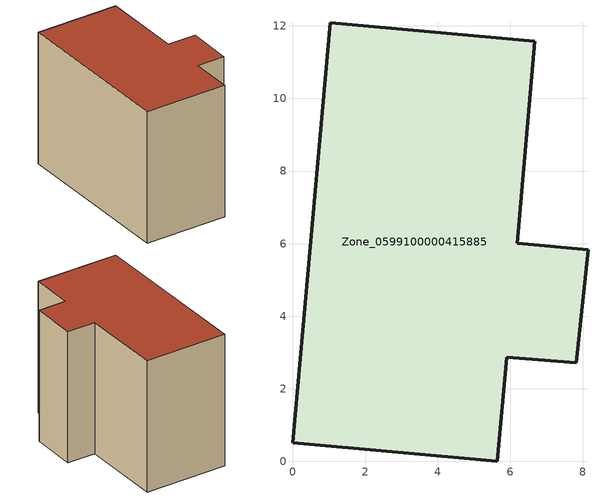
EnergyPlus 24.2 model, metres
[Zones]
Zone_0599100000415885
 floor ground (C_G): 5.64,0 0,0.51 1.04,12.09 6.68,11.58 6.18,6.01 8.14,5.83 7.82,2.71 5.9,2.88 z0
 wall outside (C_F): 0,0.51 5.64,0 5.9,2.88 7.82,2.71 8.14,5.83 6.18,6.01 6.68,11.58 1.04,12.09 0,0.51 z0:9.15
 roof outside (C_R): 6.68,11.58 1.04,12.09 0,0.51 5.64,0 5.9,2.88 7.82,2.71 8.14,5.83 6.18,6.01 z9.15
[BUILDING]
Pand.0599100000415885: North Axis=0; Terrain=City; Loads Convergence Tolerance Value=0.04; Temperature Convergence Tolerance Value=0.4; Solar Distribution=FullExterior; Maximum Number of Warmup Days=25; Minimum Number of Warmup Days=1
[Site:Location]
Rotterdam.The.Hague.AP_ZH_NLD Design_Conditions: Latitude=51.96; Longitude=4.45; Time Zone=1; Elevation=-4.5
[SITE:GROUNDTEMPERATURE:BUILDINGSURFACE]
18, 18, 18, 18, 18, 18, 18, 18, 18, 18, 18, 18
[MATERIAL] Thermal Absorptance=0.9; Solar Absorptance=0.7; Visible Absorptance=0.7
Name | Roughness | Thickness | Conductivity | Density | Specific Heat
G.TC.1992-2005 | MediumSmooth | 0.15 | 0.06 | 540 | 1210
F.TC.1992-2005 | Rough | 0.3 | 0.12 | 1920 | 840
R.TC.1992-2005 | MediumRough | 0.2 | 0.08 | 1500 | 1000
[CONSTRUCTION]
C_G: G.TC.1992-2005
C_F: F.TC.1992-2005
C_R: R.TC.1992-2005
[ZONE]
Zone_0599100000415885: Type=1; Multiplier=1; Ceiling Height=Autocalculate; Volume=Autocalculate; Floor Area=autocalculate; Part of Total Floor Area=Yes
[ZONEINFILTRATION:DESIGNFLOWRATE]
Infil_Zone_0599100000415885: Zone or ZoneList or Space or SpaceList=Zone_0599100000415885; Schedule=AlwaysOn; Design Flow Rate Calculation Method=Flow/Area; Flow Rate per Floor Area=0.0015; Constant Term Coefficient=1; Temperature Term Coefficient=0; Velocity Term Coefficient=0; Velocity Squared Term Coefficient=0
[HVACTEMPLATE:ZONE:IDEALLOADSAIRSYSTEM]
Zone_0599100000415885: Maximum Heating Supply Air Temperature=50; Minimum Cooling Supply Air Temperature=13; Maximum Heating Supply Air Humidity Ratio=0.0156; Minimum Cooling Supply Air Humidity Ratio=0.0077; Heating Limit=NoLimit; Cooling Limit=NoLimit; Dehumidification Control Type=ConstantSensibleHeatRatio; Cooling Sensible Heat Ratio=0.7; Dehumidification Setpoint=60; Humidification Control Type=None; Humidification Setpoint=30; Outdoor Air Method=None; Outdoor Air Flow Rate per Person=0.00944; Outdoor Air Flow Rate per Zone Floor Area=0; Outdoor Air Flow Rate per Zone=0; Demand Controlled Ventilation Type=None; Outdoor Air Economizer Type=NoEconomizer; Heat Recovery Type=None; Sensible Heat Recovery Effectiveness=0.7; Latent Heat Recovery Effectiveness=0.65
[ZONECONTROL:THERMOSTAT]
ThermostatControl_Zone_0599100000415885: Zone or ZoneList=Zone_0599100000415885; Control Type Schedule=DualSetpointControlType; Control 1=Thermostat_Zone_0599100000415885; Temperature Difference Between Cutout And Setpoint=0
[THERMOSTATSETPOINT:DUALSETPOINT]
Thermostat_Zone_0599100000415885: Heating Setpoint Temperature Schedule=HeatingSetpoint_Zone_0599100000415885; Cooling Setpoint Temperature Schedule=CoolingSetpoint_Zone_0599100000415885
[SCHEDULE:COMPACT]
HeatingSetpoint_Zone_0599100000415885: Through: 12/31, For: AllDays, Until: 24:00, 21
CoolingSetpoint_Zone_0599100000415885: Through: 12/31, For: AllDays, Until: 24:00, 24
DualSetpointControlType: Through: 12/31, For: AllDays, Until: 24:00, 4
AlwaysOn: Through: 12/31, For: AllDays, Until: 24:00, 1
